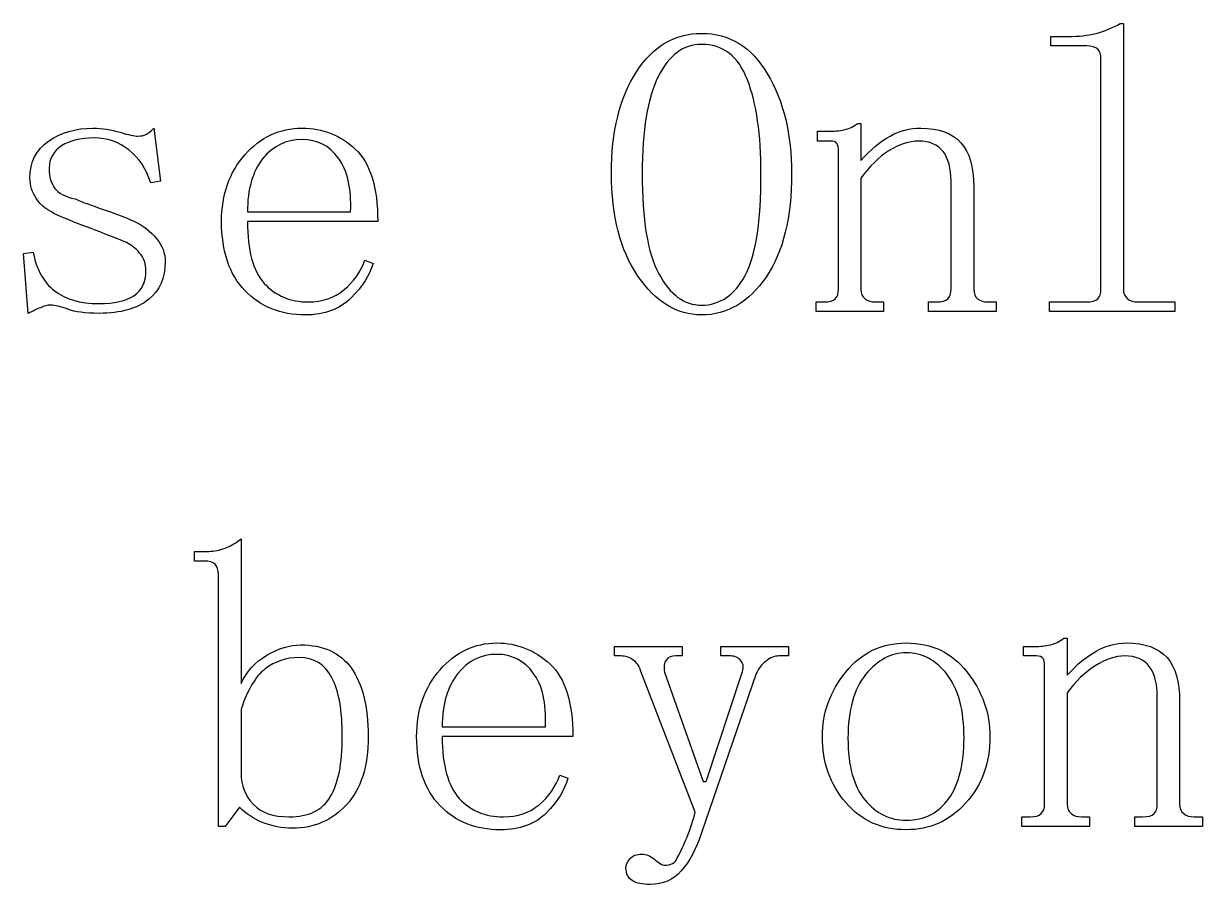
# Model space of a CAD drawing. Header units: centimetres. Extents: x -8.7 to 8.7, y -12.1 to 12.9.
# Drawn here: x 1.877 to 4.96, y 7.997 to 10.249 of the extents above; entities that cross this region are included whole.
import ezdxf

# ---------------------------------------------------------------- set-up
doc = ezdxf.new("R2010")
doc.units = ezdxf.units.CM
doc.header["$MEASUREMENT"] = 0
doc.layers.add('Layer 1', color=7, linetype='Continuous')

msp = doc.modelspace()

# ---------------------------------------------------------------- linework, layer by layer
at = {"layer": 'Layer 1'}
for points, knots in [([(4.74492, 10.24929), (4.72527, 10.23806), (4.70454, 10.22927), (4.68208, 10.22366), (4.68208, 10.22366), (4.65962, 10.21805), (4.63541, 10.21539), (4.61015, 10.21539), (4.61015, 10.21539), (4.61015, 10.21539), (4.56385, 10.21539), (4.56385, 10.21539), (4.56385, 10.21539), (4.56385, 10.21539), (4.56385, 10.19059), (4.56385, 10.19059), (4.56385, 10.19059), (4.56385, 10.19059), (4.65645, 10.19059), (4.65645, 10.19059), (4.65645, 10.19059), (4.67048, 10.19059), (4.6806, 10.18793), (4.68622, 10.18232), (4.68622, 10.18232), (4.69183, 10.17671), (4.69449, 10.16792), (4.69449, 10.15669), (4.69449, 10.15669), (4.69449, 10.15669), (4.69449, 9.55476), (4.69449, 9.55476), (4.69449, 9.55476), (4.69449, 9.54353), (4.69184, 9.53474), (4.68622, 9.52913), (4.68622, 9.52913), (4.68061, 9.52352), (4.67049, 9.52086), (4.65645, 9.52086), (4.65645, 9.52086), (4.65645, 9.52086), (4.55971, 9.52086), (4.55971, 9.52086), (4.55971, 9.52086), (4.55971, 9.52086), (4.55971, 9.49606), (4.55971, 9.49606), (4.55971, 9.49606), (4.55971, 9.49606), (4.88796, 9.49606), (4.88796, 9.49606), (4.88796, 9.49606), (4.88796, 9.49606), (4.88796, 9.52086), (4.88796, 9.52086), (4.88796, 9.52086), (4.88796, 9.52086), (4.79122, 9.52086), (4.79122, 9.52086), (4.79122, 9.52086), (4.77999, 9.52086), (4.77095, 9.52351), (4.76393, 9.52913), (4.76393, 9.52913), (4.75691, 9.53474), (4.75318, 9.54353), (4.75318, 9.55476), (4.75318, 9.55476), (4.75318, 9.55476), (4.75318, 10.24929), (4.75318, 10.24929), (4.75318, 10.24929), (4.75318, 10.24929), (4.74491, 10.24929), (4.74491, 10.24929), (4.74491, 10.24929), (4.74491, 10.24929), (4.74492, 10.24929), (4.74492, 10.24929)], [0, 0, 0, 0, 0.047619, 0.047619, 0.047619, 0.047619, 0.0952381, 0.0952381, 0.0952381, 0.0952381, 0.1428571, 0.1428571, 0.1428571, 0.1428571, 0.1904762, 0.1904762, 0.1904762, 0.1904762, 0.2380952, 0.2380952, 0.2380952, 0.2380952, 0.2857143, 0.2857143, 0.2857143, 0.2857143, 0.3333333, 0.3333333, 0.3333333, 0.3333333, 0.3809524, 0.3809524, 0.3809524, 0.3809524, 0.4285714, 0.4285714, 0.4285714, 0.4285714, 0.4761905, 0.4761905, 0.4761905, 0.4761905, 0.5238095, 0.5238095, 0.5238095, 0.5238095, 0.5714286, 0.5714286, 0.5714286, 0.5714286, 0.6190476, 0.6190476, 0.6190476, 0.6190476, 0.6666667, 0.6666667, 0.6666667, 0.6666667, 0.7142857, 0.7142857, 0.7142857, 0.7142857, 0.7619048, 0.7619048, 0.7619048, 0.7619048, 0.8095238, 0.8095238, 0.8095238, 0.8095238, 0.8571429, 0.8571429, 0.8571429, 0.8571429, 0.9047619, 0.9047619, 0.9047619, 0.9047619, 1, 1, 1, 1]), ([(3.6502, 10.22366), (3.58003, 10.22366), (3.52338, 10.19015), (3.47987, 10.12279), (3.47987, 10.12279), (3.43636, 10.05542), (3.41455, 9.96685), (3.41455, 9.85738), (3.41455, 9.85738), (3.41455, 9.7451), (3.43769, 9.65603), (3.484, 9.58866), (3.484, 9.58866), (3.53031, 9.52129), (3.58563, 9.48696), (3.65019, 9.48696), (3.65019, 9.48696), (3.71756, 9.48696), (3.77395, 9.52022), (3.81886, 9.58618), (3.81886, 9.58618), (3.86377, 9.65214), (3.88583, 9.74229), (3.88583, 9.85738), (3.88583, 9.85738), (3.88583, 9.95843), (3.86509, 10.04543), (3.82299, 10.117), (3.82299, 10.117), (3.78089, 10.18858), (3.72316, 10.22366), (3.65018, 10.22366), (3.65018, 10.22366), (3.65018, 10.22366), (3.6502, 10.22366), (3.6502, 10.22366)], [0, 0, 0, 0, 0.1, 0.1, 0.1, 0.1, 0.2, 0.2, 0.2, 0.2, 0.3, 0.3, 0.3, 0.3, 0.4, 0.4, 0.4, 0.4, 0.5, 0.5, 0.5, 0.5, 0.6, 0.6, 0.6, 0.6, 0.7, 0.7, 0.7, 0.7, 0.8, 0.8, 0.8, 0.8, 1, 1, 1, 1]), ([(3.6502, 10.19472), (3.70634, 10.19472), (3.74623, 10.16387), (3.77009, 10.10212), (3.77009, 10.10212), (3.79395, 10.04037), (3.80564, 9.95843), (3.80564, 9.85738), (3.80564, 9.85738), (3.80564, 9.73107), (3.79237, 9.64224), (3.7643, 9.59032), (3.7643, 9.59032), (3.73623, 9.53839), (3.69792, 9.5126), (3.6502, 9.5126), (3.6502, 9.5126), (3.60529, 9.5126), (3.56805, 9.53972), (3.53858, 9.59446), (3.53858, 9.59446), (3.50911, 9.64919), (3.49476, 9.73669), (3.49476, 9.85739), (3.49476, 9.85739), (3.49476, 9.96967), (3.50886, 10.05426), (3.53693, 10.1104), (3.53693, 10.1104), (3.565, 10.16654), (3.60249, 10.19474), (3.6502, 10.19474), (3.6502, 10.19474), (3.6502, 10.19474), (3.6502, 10.19472), (3.6502, 10.19472)], [0, 0, 0, 0, 0.1, 0.1, 0.1, 0.1, 0.2, 0.2, 0.2, 0.2, 0.3, 0.3, 0.3, 0.3, 0.4, 0.4, 0.4, 0.4, 0.5, 0.5, 0.5, 0.5, 0.6, 0.6, 0.6, 0.6, 0.7, 0.7, 0.7, 0.7, 0.8, 0.8, 0.8, 0.8, 1, 1, 1, 1]), ([(4.05865, 9.98802), (4.04742, 9.9796), (4.03573, 9.97429), (4.0231, 9.97148), (4.0231, 9.97148), (4.01047, 9.96867), (3.99662, 9.96735), (3.98259, 9.96735), (3.98259, 9.96735), (3.98259, 9.96735), (3.95365, 9.96735), (3.95365, 9.96735), (3.95365, 9.96735), (3.95365, 9.96735), (3.95365, 9.94172), (3.95365, 9.94172), (3.95365, 9.94172), (3.95365, 9.94172), (3.98672, 9.94172), (3.98672, 9.94172), (3.98672, 9.94172), (3.99514, 9.94172), (4.00128, 9.94014), (4.00408, 9.93593), (4.00408, 9.93593), (4.00689, 9.93172), (4.00821, 9.92533), (4.00821, 9.91691), (4.00821, 9.91691), (4.00821, 9.91691), (4.00821, 9.55476), (4.00821, 9.55476), (4.00821, 9.55476), (4.00821, 9.54353), (4.00556, 9.53474), (3.99994, 9.52913), (3.99994, 9.52913), (3.99433, 9.52352), (3.98421, 9.52086), (3.97017, 9.52086), (3.97017, 9.52086), (3.97017, 9.52086), (3.9495, 9.52086), (3.9495, 9.52086), (3.9495, 9.52086), (3.9495, 9.52086), (3.9495, 9.49606), (3.9495, 9.49606), (3.9495, 9.49606), (3.9495, 9.49606), (4.12561, 9.49606), (4.12561, 9.49606), (4.12561, 9.49606), (4.12561, 9.49606), (4.12561, 9.52086), (4.12561, 9.52086), (4.12561, 9.52086), (4.12561, 9.52086), (4.10494, 9.52086), (4.10494, 9.52086), (4.10494, 9.52086), (4.09371, 9.52086), (4.08467, 9.52351), (4.07765, 9.52913), (4.07765, 9.52913), (4.07063, 9.53474), (4.0669, 9.54353), (4.0669, 9.55476), (4.0669, 9.55476), (4.0669, 9.55476), (4.0669, 9.84497), (4.0669, 9.84497), (4.0669, 9.84497), (4.08936, 9.87585), (4.11382, 9.90006), (4.14049, 9.9169), (4.14049, 9.9169), (4.16716, 9.93374), (4.19295, 9.9417), (4.21821, 9.9417), (4.21821, 9.9417), (4.24628, 9.9417), (4.26784, 9.93266), (4.28188, 9.91441), (4.28188, 9.91441), (4.29591, 9.89616), (4.30255, 9.87037), (4.30255, 9.83669), (4.30255, 9.83669), (4.30255, 9.83669), (4.30255, 9.55474), (4.30255, 9.55474), (4.30255, 9.55474), (4.30255, 9.54351), (4.2999, 9.53472), (4.29428, 9.52911), (4.29428, 9.52911), (4.28867, 9.5235), (4.27855, 9.52084), (4.26451, 9.52084), (4.26451, 9.52084), (4.26451, 9.52084), (4.24384, 9.52084), (4.24384, 9.52084), (4.24384, 9.52084), (4.24384, 9.52084), (4.24384, 9.49604), (4.24384, 9.49604), (4.24384, 9.49604), (4.24384, 9.49604), (4.42078, 9.49604), (4.42078, 9.49604), (4.42078, 9.49604), (4.42078, 9.49604), (4.42078, 9.52084), (4.42078, 9.52084), (4.42078, 9.52084), (4.42078, 9.52084), (4.39928, 9.52084), (4.39928, 9.52084), (4.39928, 9.52084), (4.38805, 9.52084), (4.37901, 9.52349), (4.37199, 9.52911), (4.37199, 9.52911), (4.36497, 9.53472), (4.36207, 9.54351), (4.36207, 9.55474), (4.36207, 9.55474), (4.36207, 9.55474), (4.36207, 9.82428), (4.36207, 9.82428), (4.36207, 9.82428), (4.36207, 9.8748), (4.35063, 9.91229), (4.32817, 9.93755), (4.32817, 9.93755), (4.30571, 9.96281), (4.27088, 9.97558), (4.22316, 9.97558), (4.22316, 9.97558), (4.19509, 9.97558), (4.16822, 9.96894), (4.14296, 9.95491), (4.14296, 9.95491), (4.1177, 9.94087), (4.09215, 9.91931), (4.06689, 9.89124), (4.06689, 9.89124), (4.06689, 9.89124), (4.06689, 9.98798), (4.06689, 9.98798), (4.06689, 9.98798), (4.06689, 9.98798), (4.05862, 9.98798), (4.05862, 9.98798), (4.05862, 9.98798), (4.05862, 9.98798), (4.05865, 9.98802), (4.05865, 9.98802)], [0, 0, 0, 0, 0.0243902, 0.0243902, 0.0243902, 0.0243902, 0.0487805, 0.0487805, 0.0487805, 0.0487805, 0.0731707, 0.0731707, 0.0731707, 0.0731707, 0.097561, 0.097561, 0.097561, 0.097561, 0.1219512, 0.1219512, 0.1219512, 0.1219512, 0.1463415, 0.1463415, 0.1463415, 0.1463415, 0.1707317, 0.1707317, 0.1707317, 0.1707317, 0.195122, 0.195122, 0.195122, 0.195122, 0.2195122, 0.2195122, 0.2195122, 0.2195122, 0.2439024, 0.2439024, 0.2439024, 0.2439024, 0.2682927, 0.2682927, 0.2682927, 0.2682927, 0.2926829, 0.2926829, 0.2926829, 0.2926829, 0.3170732, 0.3170732, 0.3170732, 0.3170732, 0.3414634, 0.3414634, 0.3414634, 0.3414634, 0.3658537, 0.3658537, 0.3658537, 0.3658537, 0.3902439, 0.3902439, 0.3902439, 0.3902439, 0.4146341, 0.4146341, 0.4146341, 0.4146341, 0.4390244, 0.4390244, 0.4390244, 0.4390244, 0.4634146, 0.4634146, 0.4634146, 0.4634146, 0.4878049, 0.4878049, 0.4878049, 0.4878049, 0.5121951, 0.5121951, 0.5121951, 0.5121951, 0.5365854, 0.5365854, 0.5365854, 0.5365854, 0.5609756, 0.5609756, 0.5609756, 0.5609756, 0.5853659, 0.5853659, 0.5853659, 0.5853659, 0.6097561, 0.6097561, 0.6097561, 0.6097561, 0.6341463, 0.6341463, 0.6341463, 0.6341463, 0.6585366, 0.6585366, 0.6585366, 0.6585366, 0.6829268, 0.6829268, 0.6829268, 0.6829268, 0.7073171, 0.7073171, 0.7073171, 0.7073171, 0.7317073, 0.7317073, 0.7317073, 0.7317073, 0.7560976, 0.7560976, 0.7560976, 0.7560976, 0.7804878, 0.7804878, 0.7804878, 0.7804878, 0.804878, 0.804878, 0.804878, 0.804878, 0.8292683, 0.8292683, 0.8292683, 0.8292683, 0.8536585, 0.8536585, 0.8536585, 0.8536585, 0.8780488, 0.8780488, 0.8780488, 0.8780488, 0.902439, 0.902439, 0.902439, 0.902439, 0.9268293, 0.9268293, 0.9268293, 0.9268293, 0.9512195, 0.9512195, 0.9512195, 0.9512195, 1, 1, 1, 1]), ([(2.05857, 9.97562), (2.01366, 9.97562), (1.97509, 9.96417), (1.94281, 9.94172), (1.94281, 9.94172), (1.91053, 9.91926), (1.89403, 9.88708), (1.89403, 9.84498), (1.89403, 9.84498), (1.89403, 9.82533), (1.90017, 9.80725), (1.91139, 9.79041), (1.91139, 9.79041), (1.92262, 9.77357), (1.9407, 9.75947), (1.96596, 9.74824), (1.96596, 9.74824), (1.99122, 9.73701), (2.02075, 9.72532), (2.05443, 9.71269), (2.05443, 9.71269), (2.08811, 9.70006), (2.11896, 9.68754), (2.14703, 9.67631), (2.14703, 9.67631), (2.15826, 9.6707), (2.1697, 9.66166), (2.18093, 9.64902), (2.18093, 9.64902), (2.19216, 9.63639), (2.19747, 9.62071), (2.19747, 9.60106), (2.19747, 9.60106), (2.19747, 9.57299), (2.1871, 9.55143), (2.16605, 9.53739), (2.16605, 9.53739), (2.145, 9.52336), (2.1144, 9.51672), (2.0751, 9.51672), (2.0751, 9.51672), (2.02458, 9.51672), (1.98576, 9.52816), (1.95769, 9.55062), (1.95769, 9.55062), (1.92962, 9.57308), (1.91071, 9.60658), (1.90229, 9.65149), (1.90229, 9.65149), (1.90229, 9.65149), (1.87749, 9.64736), (1.87749, 9.64736), (1.87749, 9.64736), (1.87749, 9.64736), (1.88989, 9.49109), (1.88989, 9.49109), (1.88989, 9.49109), (1.90112, 9.4967), (1.91149, 9.50176), (1.92131, 9.50597), (1.92131, 9.50597), (1.93113, 9.51018), (1.94017, 9.51258), (1.9486, 9.51258), (1.9486, 9.51258), (1.95983, 9.51258), (1.975, 9.50885), (1.99325, 9.50183), (1.99325, 9.50183), (2.01149, 9.49481), (2.03862, 9.49108), (2.07511, 9.49108), (2.07511, 9.49108), (2.13125, 9.49108), (2.17462, 9.5036), (2.20409, 9.52746), (2.20409, 9.52746), (2.23356, 9.55132), (2.24791, 9.58375), (2.24791, 9.62585), (2.24791, 9.62585), (2.24791, 9.64831), (2.2402, 9.66879), (2.22476, 9.68703), (2.22476, 9.68703), (2.20932, 9.70527), (2.19016, 9.72045), (2.16771, 9.73168), (2.16771, 9.73168), (2.14245, 9.74291), (2.11533, 9.75327), (2.08585, 9.7631), (2.08585, 9.7631), (2.05638, 9.77292), (2.03191, 9.78196), (2.01226, 9.79039), (2.01226, 9.79039), (1.987, 9.796), (1.96917, 9.80504), (1.95934, 9.81768), (1.95934, 9.81768), (1.94952, 9.83031), (1.94446, 9.84814), (1.94446, 9.8706), (1.94446, 9.8706), (1.94446, 9.89586), (1.95565, 9.91527), (1.97671, 9.9293), (1.97671, 9.9293), (1.99776, 9.94333), (2.02621, 9.94997), (2.0627, 9.94997), (2.0627, 9.94997), (2.09638, 9.94997), (2.12616, 9.9396), (2.15282, 9.91855), (2.15282, 9.91855), (2.17949, 9.8975), (2.19864, 9.86905), (2.20987, 9.83256), (2.20987, 9.83256), (2.20987, 9.83256), (2.2355, 9.83669), (2.2355, 9.83669), (2.2355, 9.83669), (2.2355, 9.83669), (2.21814, 9.9756), (2.21814, 9.9756), (2.21814, 9.9756), (2.20972, 9.96718), (2.20308, 9.96187), (2.19747, 9.95906), (2.19747, 9.95906), (2.19186, 9.95625), (2.18439, 9.95493), (2.17597, 9.95493), (2.17597, 9.95493), (2.16755, 9.95493), (2.15212, 9.95783), (2.12967, 9.96485), (2.12967, 9.96485), (2.10721, 9.97187), (2.08383, 9.9756), (2.05856, 9.9756), (2.05856, 9.9756), (2.05856, 9.9756), (2.05857, 9.97562), (2.05857, 9.97562)], [0, 0, 0, 0, 0.0263158, 0.0263158, 0.0263158, 0.0263158, 0.0526316, 0.0526316, 0.0526316, 0.0526316, 0.0789474, 0.0789474, 0.0789474, 0.0789474, 0.1052632, 0.1052632, 0.1052632, 0.1052632, 0.1315789, 0.1315789, 0.1315789, 0.1315789, 0.1578947, 0.1578947, 0.1578947, 0.1578947, 0.1842105, 0.1842105, 0.1842105, 0.1842105, 0.2105263, 0.2105263, 0.2105263, 0.2105263, 0.2368421, 0.2368421, 0.2368421, 0.2368421, 0.2631579, 0.2631579, 0.2631579, 0.2631579, 0.2894737, 0.2894737, 0.2894737, 0.2894737, 0.3157895, 0.3157895, 0.3157895, 0.3157895, 0.3421053, 0.3421053, 0.3421053, 0.3421053, 0.3684211, 0.3684211, 0.3684211, 0.3684211, 0.3947368, 0.3947368, 0.3947368, 0.3947368, 0.4210526, 0.4210526, 0.4210526, 0.4210526, 0.4473684, 0.4473684, 0.4473684, 0.4473684, 0.4736842, 0.4736842, 0.4736842, 0.4736842, 0.5, 0.5, 0.5, 0.5, 0.5263158, 0.5263158, 0.5263158, 0.5263158, 0.5526316, 0.5526316, 0.5526316, 0.5526316, 0.5789474, 0.5789474, 0.5789474, 0.5789474, 0.6052632, 0.6052632, 0.6052632, 0.6052632, 0.6315789, 0.6315789, 0.6315789, 0.6315789, 0.6578947, 0.6578947, 0.6578947, 0.6578947, 0.6842105, 0.6842105, 0.6842105, 0.6842105, 0.7105263, 0.7105263, 0.7105263, 0.7105263, 0.7368421, 0.7368421, 0.7368421, 0.7368421, 0.7631579, 0.7631579, 0.7631579, 0.7631579, 0.7894737, 0.7894737, 0.7894737, 0.7894737, 0.8157895, 0.8157895, 0.8157895, 0.8157895, 0.8421053, 0.8421053, 0.8421053, 0.8421053, 0.8684211, 0.8684211, 0.8684211, 0.8684211, 0.8947368, 0.8947368, 0.8947368, 0.8947368, 0.9210526, 0.9210526, 0.9210526, 0.9210526, 0.9473684, 0.9473684, 0.9473684, 0.9473684, 1, 1, 1, 1]), ([(2.60593, 9.97562), (2.54698, 9.97562), (2.49698, 9.95248), (2.45628, 9.90617), (2.45628, 9.90617), (2.41558, 9.85986), (2.3951, 9.80188), (2.3951, 9.73171), (2.3951, 9.73171), (2.3951, 9.65312), (2.41558, 9.59274), (2.45628, 9.55064), (2.45628, 9.55064), (2.49698, 9.50854), (2.54964, 9.48697), (2.6142, 9.48697), (2.6142, 9.48697), (2.66472, 9.48697), (2.70462, 9.50215), (2.73409, 9.53162), (2.73409, 9.53162), (2.76356, 9.56109), (2.78272, 9.59087), (2.79114, 9.62174), (2.79114, 9.62174), (2.79114, 9.62174), (2.76964, 9.63001), (2.76964, 9.63001), (2.76964, 9.63001), (2.75841, 9.59913), (2.74033, 9.57334), (2.71507, 9.55229), (2.71507, 9.55229), (2.68981, 9.53124), (2.65896, 9.52087), (2.62247, 9.52087), (2.62247, 9.52087), (2.57475, 9.52087), (2.53619, 9.53737), (2.50671, 9.56965), (2.50671, 9.56965), (2.47724, 9.60193), (2.46289, 9.65592), (2.46289, 9.73171), (2.46289, 9.73171), (2.46289, 9.73171), (2.80354, 9.73171), (2.80354, 9.73171), (2.80354, 9.73171), (2.80354, 9.82153), (2.78413, 9.88456), (2.74484, 9.92105), (2.74484, 9.92105), (2.70554, 9.95754), (2.65926, 9.97562), (2.60593, 9.97562)], [0, 0, 0, 0, 0.0666667, 0.0666667, 0.0666667, 0.0666667, 0.1333333, 0.1333333, 0.1333333, 0.1333333, 0.2, 0.2, 0.2, 0.2, 0.2666667, 0.2666667, 0.2666667, 0.2666667, 0.3333333, 0.3333333, 0.3333333, 0.3333333, 0.4, 0.4, 0.4, 0.4, 0.4666667, 0.4666667, 0.4666667, 0.4666667, 0.5333333, 0.5333333, 0.5333333, 0.5333333, 0.6, 0.6, 0.6, 0.6, 0.6666667, 0.6666667, 0.6666667, 0.6666667, 0.7333333, 0.7333333, 0.7333333, 0.7333333, 0.8, 0.8, 0.8, 0.8, 0.8666667, 0.8666667, 0.8666667, 0.8666667, 1, 1, 1, 1]), ([(2.60593, 9.94585), (2.64523, 9.94585), (2.67633, 9.93017), (2.70019, 9.89789), (2.70019, 9.89789), (2.72405, 9.86561), (2.73524, 9.81825), (2.73244, 9.7565), (2.73244, 9.7565), (2.73244, 9.7565), (2.4629, 9.7565), (2.4629, 9.7565), (2.4629, 9.7565), (2.4629, 9.81544), (2.47592, 9.86172), (2.50259, 9.89541), (2.50259, 9.89541), (2.52926, 9.92909), (2.56384, 9.94585), (2.60594, 9.94585), (2.60594, 9.94585), (2.60594, 9.94585), (2.60593, 9.94585), (2.60593, 9.94585)], [0, 0, 0, 0, 0.1428571, 0.1428571, 0.1428571, 0.1428571, 0.2857143, 0.2857143, 0.2857143, 0.2857143, 0.4285714, 0.4285714, 0.4285714, 0.4285714, 0.5714286, 0.5714286, 0.5714286, 0.5714286, 0.7142857, 0.7142857, 0.7142857, 0.7142857, 1, 1, 1, 1]), ([(2.44635, 8.90157), (2.43232, 8.89034), (2.41822, 8.88238), (2.40418, 8.87677), (2.40418, 8.87677), (2.39015, 8.87116), (2.37605, 8.8685), (2.36201, 8.8685), (2.36201, 8.8685), (2.36201, 8.8685), (2.32398, 8.8685), (2.32398, 8.8685), (2.32398, 8.8685), (2.32398, 8.8685), (2.32398, 8.84287), (2.32398, 8.84287), (2.32398, 8.84287), (2.32398, 8.84287), (2.34961, 8.84287), (2.34961, 8.84287), (2.34961, 8.84287), (2.36364, 8.84287), (2.37294, 8.84021), (2.37855, 8.8346), (2.37855, 8.8346), (2.38416, 8.82899), (2.38682, 8.8202), (2.38682, 8.80897), (2.38682, 8.80897), (2.38682, 8.80897), (2.38682, 8.14834), (2.38682, 8.14834), (2.38682, 8.14834), (2.38682, 8.14834), (2.40418, 8.14834), (2.40418, 8.14834), (2.40418, 8.14834), (2.40418, 8.14834), (2.44221, 8.19878), (2.44221, 8.19878), (2.44221, 8.19878), (2.45905, 8.18194), (2.47871, 8.16892), (2.50257, 8.15909), (2.50257, 8.15909), (2.52643, 8.14927), (2.55305, 8.14421), (2.58112, 8.14421), (2.58112, 8.14421), (2.63726, 8.14421), (2.68379, 8.16469), (2.72168, 8.20539), (2.72168, 8.20539), (2.75957, 8.24609), (2.77873, 8.30539), (2.77873, 8.38398), (2.77873, 8.38398), (2.77873, 8.46257), (2.76355, 8.5227), (2.73408, 8.5634), (2.73408, 8.5634), (2.70461, 8.6041), (2.66073, 8.62376), (2.60179, 8.62376), (2.60179, 8.62376), (2.57372, 8.62376), (2.5442, 8.61472), (2.51332, 8.59647), (2.51332, 8.59647), (2.48244, 8.57822), (2.46038, 8.55376), (2.44635, 8.52288), (2.44635, 8.52288), (2.44635, 8.52288), (2.44635, 8.90156), (2.44635, 8.90156), (2.44635, 8.90156), (2.44635, 8.90156), (2.44635, 8.90157), (2.44635, 8.90157)], [0, 0, 0, 0, 0.047619, 0.047619, 0.047619, 0.047619, 0.0952381, 0.0952381, 0.0952381, 0.0952381, 0.1428571, 0.1428571, 0.1428571, 0.1428571, 0.1904762, 0.1904762, 0.1904762, 0.1904762, 0.2380952, 0.2380952, 0.2380952, 0.2380952, 0.2857143, 0.2857143, 0.2857143, 0.2857143, 0.3333333, 0.3333333, 0.3333333, 0.3333333, 0.3809524, 0.3809524, 0.3809524, 0.3809524, 0.4285714, 0.4285714, 0.4285714, 0.4285714, 0.4761905, 0.4761905, 0.4761905, 0.4761905, 0.5238095, 0.5238095, 0.5238095, 0.5238095, 0.5714286, 0.5714286, 0.5714286, 0.5714286, 0.6190476, 0.6190476, 0.6190476, 0.6190476, 0.6666667, 0.6666667, 0.6666667, 0.6666667, 0.7142857, 0.7142857, 0.7142857, 0.7142857, 0.7619048, 0.7619048, 0.7619048, 0.7619048, 0.8095238, 0.8095238, 0.8095238, 0.8095238, 0.8571429, 0.8571429, 0.8571429, 0.8571429, 0.9047619, 0.9047619, 0.9047619, 0.9047619, 1, 1, 1, 1]), ([(4.59774, 8.64112), (4.58651, 8.6327), (4.57399, 8.62656), (4.56136, 8.62376), (4.56136, 8.62376), (4.54873, 8.62095), (4.53571, 8.61963), (4.52167, 8.61963), (4.52167, 8.61963), (4.52167, 8.61963), (4.4919, 8.61963), (4.4919, 8.61963), (4.4919, 8.61963), (4.4919, 8.61963), (4.4919, 8.59483), (4.4919, 8.59483), (4.4919, 8.59483), (4.4919, 8.59483), (4.5258, 8.59483), (4.5258, 8.59483), (4.5258, 8.59483), (4.53422, 8.59483), (4.54036, 8.59242), (4.54316, 8.58822), (4.54316, 8.58822), (4.54597, 8.58401), (4.54729, 8.57762), (4.54729, 8.5692), (4.54729, 8.5692), (4.54729, 8.5692), (4.54729, 8.20705), (4.54729, 8.20705), (4.54729, 8.20705), (4.54729, 8.19582), (4.54381, 8.18786), (4.53819, 8.18225), (4.53819, 8.18225), (4.53258, 8.17664), (4.52329, 8.17398), (4.50925, 8.17398), (4.50925, 8.17398), (4.50925, 8.17398), (4.48775, 8.17398), (4.48775, 8.17398), (4.48775, 8.17398), (4.48775, 8.17398), (4.48775, 8.14835), (4.48775, 8.14835), (4.48775, 8.14835), (4.48775, 8.14835), (4.66469, 8.14835), (4.66469, 8.14835), (4.66469, 8.14835), (4.66469, 8.14835), (4.66469, 8.17398), (4.66469, 8.17398), (4.66469, 8.17398), (4.66469, 8.17398), (4.64402, 8.17398), (4.64402, 8.17398), (4.64402, 8.17398), (4.63279, 8.17398), (4.62375, 8.17663), (4.61673, 8.18225), (4.61673, 8.18225), (4.60971, 8.18786), (4.60598, 8.19583), (4.60598, 8.20705), (4.60598, 8.20705), (4.60598, 8.20705), (4.60598, 8.49809), (4.60598, 8.49809), (4.60598, 8.49809), (4.62843, 8.52897), (4.6529, 8.55235), (4.67957, 8.5692), (4.67957, 8.5692), (4.70624, 8.58604), (4.73203, 8.59483), (4.75729, 8.59483), (4.75729, 8.59483), (4.78536, 8.59483), (4.80692, 8.58579), (4.82096, 8.56754), (4.82096, 8.56754), (4.83499, 8.54929), (4.84163, 8.52267), (4.84163, 8.48899), (4.84163, 8.48899), (4.84163, 8.48899), (4.84163, 8.20704), (4.84163, 8.20704), (4.84163, 8.20704), (4.84163, 8.19581), (4.83898, 8.18785), (4.83336, 8.18224), (4.83336, 8.18224), (4.82775, 8.17663), (4.81763, 8.17397), (4.80359, 8.17397), (4.80359, 8.17397), (4.80359, 8.17397), (4.78292, 8.17397), (4.78292, 8.17397), (4.78292, 8.17397), (4.78292, 8.17397), (4.78292, 8.14834), (4.78292, 8.14834), (4.78292, 8.14834), (4.78292, 8.14834), (4.95986, 8.14834), (4.95986, 8.14834), (4.95986, 8.14834), (4.95986, 8.14834), (4.95986, 8.17397), (4.95986, 8.17397), (4.95986, 8.17397), (4.95986, 8.17397), (4.93836, 8.17397), (4.93836, 8.17397), (4.93836, 8.17397), (4.92713, 8.17397), (4.91809, 8.17662), (4.91107, 8.18224), (4.91107, 8.18224), (4.90405, 8.18785), (4.90032, 8.19582), (4.90032, 8.20704), (4.90032, 8.20704), (4.90032, 8.20704), (4.90032, 8.47658), (4.90032, 8.47658), (4.90032, 8.47658), (4.90032, 8.5271), (4.8897, 8.56542), (4.86725, 8.59068), (4.86725, 8.59068), (4.84479, 8.61594), (4.80913, 8.62871), (4.76142, 8.62871), (4.76142, 8.62871), (4.73335, 8.62871), (4.70731, 8.62125), (4.68204, 8.60721), (4.68204, 8.60721), (4.65678, 8.59317), (4.63123, 8.57244), (4.60597, 8.54437), (4.60597, 8.54437), (4.60597, 8.54437), (4.60597, 8.64111), (4.60597, 8.64111), (4.60597, 8.64111), (4.60597, 8.64111), (4.5977, 8.64111), (4.5977, 8.64111), (4.5977, 8.64111), (4.5977, 8.64111), (4.59774, 8.64112), (4.59774, 8.64112)], [0, 0, 0, 0, 0.0243902, 0.0243902, 0.0243902, 0.0243902, 0.0487805, 0.0487805, 0.0487805, 0.0487805, 0.0731707, 0.0731707, 0.0731707, 0.0731707, 0.097561, 0.097561, 0.097561, 0.097561, 0.1219512, 0.1219512, 0.1219512, 0.1219512, 0.1463415, 0.1463415, 0.1463415, 0.1463415, 0.1707317, 0.1707317, 0.1707317, 0.1707317, 0.195122, 0.195122, 0.195122, 0.195122, 0.2195122, 0.2195122, 0.2195122, 0.2195122, 0.2439024, 0.2439024, 0.2439024, 0.2439024, 0.2682927, 0.2682927, 0.2682927, 0.2682927, 0.2926829, 0.2926829, 0.2926829, 0.2926829, 0.3170732, 0.3170732, 0.3170732, 0.3170732, 0.3414634, 0.3414634, 0.3414634, 0.3414634, 0.3658537, 0.3658537, 0.3658537, 0.3658537, 0.3902439, 0.3902439, 0.3902439, 0.3902439, 0.4146341, 0.4146341, 0.4146341, 0.4146341, 0.4390244, 0.4390244, 0.4390244, 0.4390244, 0.4634146, 0.4634146, 0.4634146, 0.4634146, 0.4878049, 0.4878049, 0.4878049, 0.4878049, 0.5121951, 0.5121951, 0.5121951, 0.5121951, 0.5365854, 0.5365854, 0.5365854, 0.5365854, 0.5609756, 0.5609756, 0.5609756, 0.5609756, 0.5853659, 0.5853659, 0.5853659, 0.5853659, 0.6097561, 0.6097561, 0.6097561, 0.6097561, 0.6341463, 0.6341463, 0.6341463, 0.6341463, 0.6585366, 0.6585366, 0.6585366, 0.6585366, 0.6829268, 0.6829268, 0.6829268, 0.6829268, 0.7073171, 0.7073171, 0.7073171, 0.7073171, 0.7317073, 0.7317073, 0.7317073, 0.7317073, 0.7560976, 0.7560976, 0.7560976, 0.7560976, 0.7804878, 0.7804878, 0.7804878, 0.7804878, 0.804878, 0.804878, 0.804878, 0.804878, 0.8292683, 0.8292683, 0.8292683, 0.8292683, 0.8536585, 0.8536585, 0.8536585, 0.8536585, 0.8780488, 0.8780488, 0.8780488, 0.8780488, 0.902439, 0.902439, 0.902439, 0.902439, 0.9268293, 0.9268293, 0.9268293, 0.9268293, 0.9512195, 0.9512195, 0.9512195, 0.9512195, 1, 1, 1, 1]), ([(3.11525, 8.62872), (3.0563, 8.62872), (3.00712, 8.60475), (2.96642, 8.55844), (2.96642, 8.55844), (2.92572, 8.51213), (2.90523, 8.45415), (2.90524, 8.38398), (2.90524, 8.38398), (2.90524, 8.30539), (2.92572, 8.24501), (2.96642, 8.20291), (2.96642, 8.20291), (3.00712, 8.16081), (3.05978, 8.14007), (3.12434, 8.14007), (3.12434, 8.14007), (3.17486, 8.14007), (3.21476, 8.15442), (3.24423, 8.18389), (3.24423, 8.18389), (3.2737, 8.21336), (3.29203, 8.24396), (3.30045, 8.27484), (3.30045, 8.27484), (3.30045, 8.27484), (3.27978, 8.28311), (3.27978, 8.28311), (3.27978, 8.28311), (3.26855, 8.25223), (3.25047, 8.22644), (3.22521, 8.20539), (3.22521, 8.20539), (3.19995, 8.18434), (3.1691, 8.17397), (3.13261, 8.17397), (3.13261, 8.17397), (3.08489, 8.17397), (3.04633, 8.18965), (3.01685, 8.22193), (3.01685, 8.22193), (2.98738, 8.25421), (2.9722, 8.3082), (2.9722, 8.38399), (2.9722, 8.38399), (2.9722, 8.38399), (3.31368, 8.38399), (3.31368, 8.38399), (3.31368, 8.38399), (3.31368, 8.47381), (3.29344, 8.53684), (3.25415, 8.57333), (3.25415, 8.57333), (3.21485, 8.60982), (3.16857, 8.62873), (3.11524, 8.62873), (3.11524, 8.62873), (3.11524, 8.62873), (3.11525, 8.62872), (3.11525, 8.62872)], [0, 0, 0, 0, 0.0625, 0.0625, 0.0625, 0.0625, 0.125, 0.125, 0.125, 0.125, 0.1875, 0.1875, 0.1875, 0.1875, 0.25, 0.25, 0.25, 0.25, 0.3125, 0.3125, 0.3125, 0.3125, 0.375, 0.375, 0.375, 0.375, 0.4375, 0.4375, 0.4375, 0.4375, 0.5, 0.5, 0.5, 0.5, 0.5625, 0.5625, 0.5625, 0.5625, 0.625, 0.625, 0.625, 0.625, 0.6875, 0.6875, 0.6875, 0.6875, 0.75, 0.75, 0.75, 0.75, 0.8125, 0.8125, 0.8125, 0.8125, 0.875, 0.875, 0.875, 0.875, 1, 1, 1, 1]), ([(3.42283, 8.61963), (3.42283, 8.61963), (3.42283, 8.59483), (3.42283, 8.59483), (3.42283, 8.59483), (3.42283, 8.59483), (3.43937, 8.59483), (3.43937, 8.59483), (3.43937, 8.59483), (3.4506, 8.59483), (3.46179, 8.5911), (3.47162, 8.58408), (3.47162, 8.58408), (3.48144, 8.57706), (3.48783, 8.56802), (3.49064, 8.55679), (3.49064, 8.55679), (3.49064, 8.55679), (3.63368, 8.18637), (3.63368, 8.18637), (3.63368, 8.18637), (3.62807, 8.16391), (3.6206, 8.1421), (3.61218, 8.12105), (3.61218, 8.12105), (3.60376, 8.1), (3.5958, 8.08217), (3.58738, 8.06813), (3.58738, 8.06813), (3.58457, 8.05971), (3.57976, 8.0544), (3.57415, 8.05159), (3.57415, 8.05159), (3.56854, 8.04878), (3.5619, 8.04746), (3.55348, 8.04746), (3.55348, 8.04746), (3.54787, 8.04746), (3.53908, 8.05252), (3.52785, 8.06234), (3.52785, 8.06234), (3.51662, 8.07216), (3.506, 8.0764), (3.49478, 8.0764), (3.49478, 8.0764), (3.48075, 8.0764), (3.46955, 8.07242), (3.46253, 8.064), (3.46253, 8.064), (3.45551, 8.05558), (3.45261, 8.04762), (3.45261, 8.0392), (3.45261, 8.0392), (3.45261, 8.02517), (3.45792, 8.01397), (3.46915, 8.00695), (3.46915, 8.00695), (3.48038, 7.99993), (3.4958, 7.99703), (3.51545, 7.99703), (3.51545, 7.99703), (3.54913, 7.99703), (3.57625, 8.00872), (3.59731, 8.03258), (3.59731, 8.03258), (3.61836, 8.05644), (3.63619, 8.0897), (3.65023, 8.1318), (3.65023, 8.1318), (3.65023, 8.1318), (3.79327, 8.54852), (3.79327, 8.54852), (3.79327, 8.54852), (3.79888, 8.56255), (3.80767, 8.57317), (3.8189, 8.58159), (3.8189, 8.58159), (3.83013, 8.59001), (3.84074, 8.59482), (3.85197, 8.59482), (3.85197, 8.59482), (3.85197, 8.59482), (3.8776, 8.59482), (3.8776, 8.59482), (3.8776, 8.59482), (3.8776, 8.59482), (3.8776, 8.61962), (3.8776, 8.61962), (3.8776, 8.61962), (3.8776, 8.61962), (3.70066, 8.61962), (3.70066, 8.61962), (3.70066, 8.61962), (3.70066, 8.61962), (3.70066, 8.59482), (3.70066, 8.59482), (3.70066, 8.59482), (3.70066, 8.59482), (3.72629, 8.59482), (3.72629, 8.59482), (3.72629, 8.59482), (3.73752, 8.59482), (3.74656, 8.59001), (3.75358, 8.58159), (3.75358, 8.58159), (3.7606, 8.57317), (3.76085, 8.56255), (3.75523, 8.54852), (3.75523, 8.54852), (3.75523, 8.54852), (3.66263, 8.26657), (3.66263, 8.26657), (3.66263, 8.26657), (3.66263, 8.26657), (3.65436, 8.26657), (3.65436, 8.26657), (3.65436, 8.26657), (3.65436, 8.26657), (3.55349, 8.55265), (3.55349, 8.55265), (3.55349, 8.55265), (3.55068, 8.56668), (3.55201, 8.57705), (3.55762, 8.58407), (3.55762, 8.58407), (3.56323, 8.59109), (3.57202, 8.59482), (3.58325, 8.59482), (3.58325, 8.59482), (3.58325, 8.59482), (3.59979, 8.59482), (3.59979, 8.59482), (3.59979, 8.59482), (3.59979, 8.59482), (3.59979, 8.61962), (3.59979, 8.61962), (3.59979, 8.61962), (3.59979, 8.61962), (3.42285, 8.61962), (3.42285, 8.61962), (3.42285, 8.61962), (3.42285, 8.61962), (3.42283, 8.61963), (3.42283, 8.61963)], [0, 0, 0, 0, 0.027027, 0.027027, 0.027027, 0.027027, 0.0540541, 0.0540541, 0.0540541, 0.0540541, 0.0810811, 0.0810811, 0.0810811, 0.0810811, 0.1081081, 0.1081081, 0.1081081, 0.1081081, 0.1351351, 0.1351351, 0.1351351, 0.1351351, 0.1621622, 0.1621622, 0.1621622, 0.1621622, 0.1891892, 0.1891892, 0.1891892, 0.1891892, 0.2162162, 0.2162162, 0.2162162, 0.2162162, 0.2432432, 0.2432432, 0.2432432, 0.2432432, 0.2702703, 0.2702703, 0.2702703, 0.2702703, 0.2972973, 0.2972973, 0.2972973, 0.2972973, 0.3243243, 0.3243243, 0.3243243, 0.3243243, 0.3513514, 0.3513514, 0.3513514, 0.3513514, 0.3783784, 0.3783784, 0.3783784, 0.3783784, 0.4054054, 0.4054054, 0.4054054, 0.4054054, 0.4324324, 0.4324324, 0.4324324, 0.4324324, 0.4594595, 0.4594595, 0.4594595, 0.4594595, 0.4864865, 0.4864865, 0.4864865, 0.4864865, 0.5135135, 0.5135135, 0.5135135, 0.5135135, 0.5405405, 0.5405405, 0.5405405, 0.5405405, 0.5675676, 0.5675676, 0.5675676, 0.5675676, 0.5945946, 0.5945946, 0.5945946, 0.5945946, 0.6216216, 0.6216216, 0.6216216, 0.6216216, 0.6486486, 0.6486486, 0.6486486, 0.6486486, 0.6756757, 0.6756757, 0.6756757, 0.6756757, 0.7027027, 0.7027027, 0.7027027, 0.7027027, 0.7297297, 0.7297297, 0.7297297, 0.7297297, 0.7567568, 0.7567568, 0.7567568, 0.7567568, 0.7837838, 0.7837838, 0.7837838, 0.7837838, 0.8108108, 0.8108108, 0.8108108, 0.8108108, 0.8378378, 0.8378378, 0.8378378, 0.8378378, 0.8648649, 0.8648649, 0.8648649, 0.8648649, 0.8918919, 0.8918919, 0.8918919, 0.8918919, 0.9189189, 0.9189189, 0.9189189, 0.9189189, 0.9459459, 0.9459459, 0.9459459, 0.9459459, 1, 1, 1, 1]), ([(4.18516, 8.62872), (4.1206, 8.62872), (4.06794, 8.60318), (4.02724, 8.55265), (4.02724, 8.55265), (3.98654, 8.50213), (3.96606, 8.44573), (3.96606, 8.38398), (3.96606, 8.38398), (3.96606, 8.31661), (3.98654, 8.25889), (4.02724, 8.21117), (4.02724, 8.21117), (4.06794, 8.16345), (4.1206, 8.14006), (4.18516, 8.14006), (4.18516, 8.14006), (4.24691, 8.14006), (4.2985, 8.1632), (4.3406, 8.20951), (4.3406, 8.20951), (4.3827, 8.25582), (4.40426, 8.3138), (4.40427, 8.38397), (4.40427, 8.38397), (4.40427, 8.44572), (4.38403, 8.50212), (4.34474, 8.55264), (4.34474, 8.55264), (4.30544, 8.60316), (4.25253, 8.62871), (4.18516, 8.62871), (4.18516, 8.62871), (4.18516, 8.62871), (4.18516, 8.62872), (4.18516, 8.62872)], [0, 0, 0, 0, 0.1, 0.1, 0.1, 0.1, 0.2, 0.2, 0.2, 0.2, 0.3, 0.3, 0.3, 0.3, 0.4, 0.4, 0.4, 0.4, 0.5, 0.5, 0.5, 0.5, 0.6, 0.6, 0.6, 0.6, 0.7, 0.7, 0.7, 0.7, 0.8, 0.8, 0.8, 0.8, 1, 1, 1, 1]), ([(4.18516, 8.60309), (4.22726, 8.60309), (4.26317, 8.58393), (4.29265, 8.54604), (4.29265, 8.54604), (4.32212, 8.50815), (4.33647, 8.45283), (4.33647, 8.37985), (4.33647, 8.37985), (4.33647, 8.31248), (4.32345, 8.25982), (4.29678, 8.22193), (4.29678, 8.22193), (4.27011, 8.18404), (4.23288, 8.16488), (4.18516, 8.16488), (4.18516, 8.16488), (4.14306, 8.16488), (4.10715, 8.18271), (4.07767, 8.2178), (4.07767, 8.2178), (4.0482, 8.25289), (4.03302, 8.30688), (4.03302, 8.37986), (4.03302, 8.37986), (4.03302, 8.45284), (4.04845, 8.50816), (4.07932, 8.54605), (4.07932, 8.54605), (4.1102, 8.58394), (4.14586, 8.6031), (4.18515, 8.6031), (4.18515, 8.6031), (4.18515, 8.6031), (4.18516, 8.60309), (4.18516, 8.60309)], [0, 0, 0, 0, 0.1, 0.1, 0.1, 0.1, 0.2, 0.2, 0.2, 0.2, 0.3, 0.3, 0.3, 0.3, 0.4, 0.4, 0.4, 0.4, 0.5, 0.5, 0.5, 0.5, 0.6, 0.6, 0.6, 0.6, 0.7, 0.7, 0.7, 0.7, 0.8, 0.8, 0.8, 0.8, 1, 1, 1, 1]), ([(2.59766, 8.59069), (2.63696, 8.59069), (2.6654, 8.57286), (2.68365, 8.53777), (2.68365, 8.53777), (2.70189, 8.50268), (2.71093, 8.45135), (2.71094, 8.38398), (2.71094, 8.38398), (2.71094, 8.31381), (2.70057, 8.26114), (2.67952, 8.22606), (2.67952, 8.22606), (2.65847, 8.19097), (2.62256, 8.17397), (2.57203, 8.17397), (2.57203, 8.17397), (2.52993, 8.17397), (2.49882, 8.18459), (2.47777, 8.20704), (2.47777, 8.20704), (2.45672, 8.22949), (2.44635, 8.25637), (2.44635, 8.28724), (2.44635, 8.28724), (2.44635, 8.28724), (2.44635, 8.45591), (2.44635, 8.45591), (2.44635, 8.45591), (2.46319, 8.50643), (2.48393, 8.54127), (2.50919, 8.56092), (2.50919, 8.56092), (2.53445, 8.58057), (2.56398, 8.59069), (2.59766, 8.59069)], [0, 0, 0, 0, 0.1, 0.1, 0.1, 0.1, 0.2, 0.2, 0.2, 0.2, 0.3, 0.3, 0.3, 0.3, 0.4, 0.4, 0.4, 0.4, 0.5, 0.5, 0.5, 0.5, 0.6, 0.6, 0.6, 0.6, 0.7, 0.7, 0.7, 0.7, 0.8, 0.8, 0.8, 0.8, 1, 1, 1, 1]), ([(3.11525, 8.59896), (3.15455, 8.59896), (3.18648, 8.58246), (3.21033, 8.55018), (3.21033, 8.55018), (3.23419, 8.5179), (3.24456, 8.47137), (3.24175, 8.40962), (3.24175, 8.40962), (3.24175, 8.40962), (2.97221, 8.40962), (2.97221, 8.40962), (2.97221, 8.40962), (2.97221, 8.46856), (2.98606, 8.51484), (3.01272, 8.54853), (3.01272, 8.54853), (3.03939, 8.58221), (3.07314, 8.59897), (3.11525, 8.59897), (3.11525, 8.59897), (3.11525, 8.59897), (3.11525, 8.59896), (3.11525, 8.59896)], [0, 0, 0, 0, 0.1428571, 0.1428571, 0.1428571, 0.1428571, 0.2857143, 0.2857143, 0.2857143, 0.2857143, 0.4285714, 0.4285714, 0.4285714, 0.4285714, 0.5714286, 0.5714286, 0.5714286, 0.5714286, 0.7142857, 0.7142857, 0.7142857, 0.7142857, 1, 1, 1, 1])]:
    msp.add_open_spline(points, degree=3, knots=knots, dxfattribs=at)

doc.saveas('drawing.dxf')
